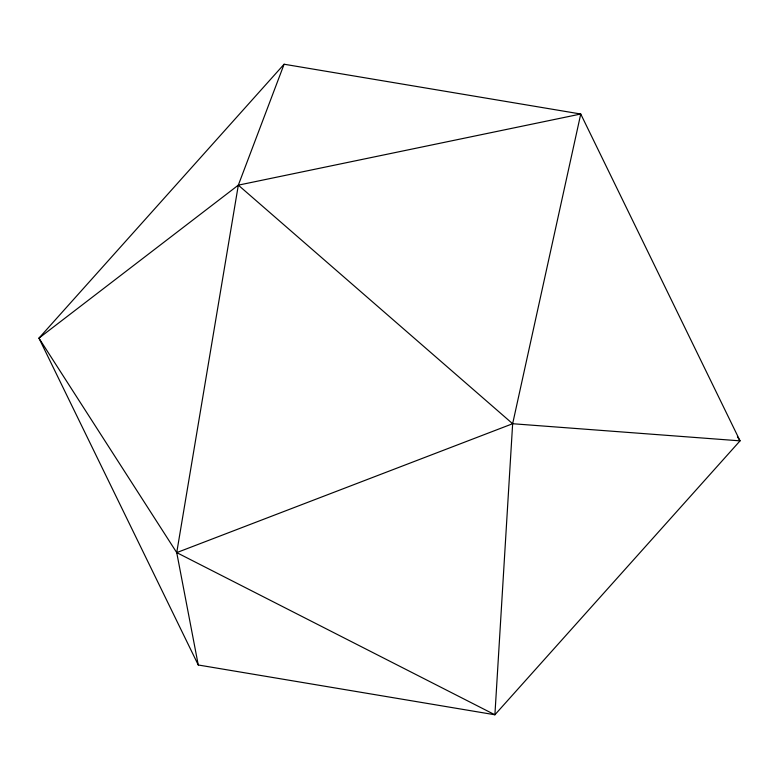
<?xml version="1.0" encoding="UTF-8"?>
<svg xmlns="http://www.w3.org/2000/svg" width="779" height="779" viewBox="0 0 779 779"><rect width="100%" height="100%" fill="white"/><g stroke="black" fill="none" stroke-linecap="round" stroke-linejoin="round"><path stroke-width="1.17" d="M284.101 64.229L238.325 185.149L512.65 423.727L494.899 714.771L198.255 664.984L38.95 338.144L284.101 64.229L580.745 114.016L740.05 440.856L494.899 714.771L176.726 552.613L38.95 338.144L238.325 185.149L580.745 114.016L512.65 423.727L176.726 552.613L198.255 664.984M176.726 552.613L238.325 185.149M512.65 423.727L740.05 440.856L737.421 436.776"/></g></svg>
